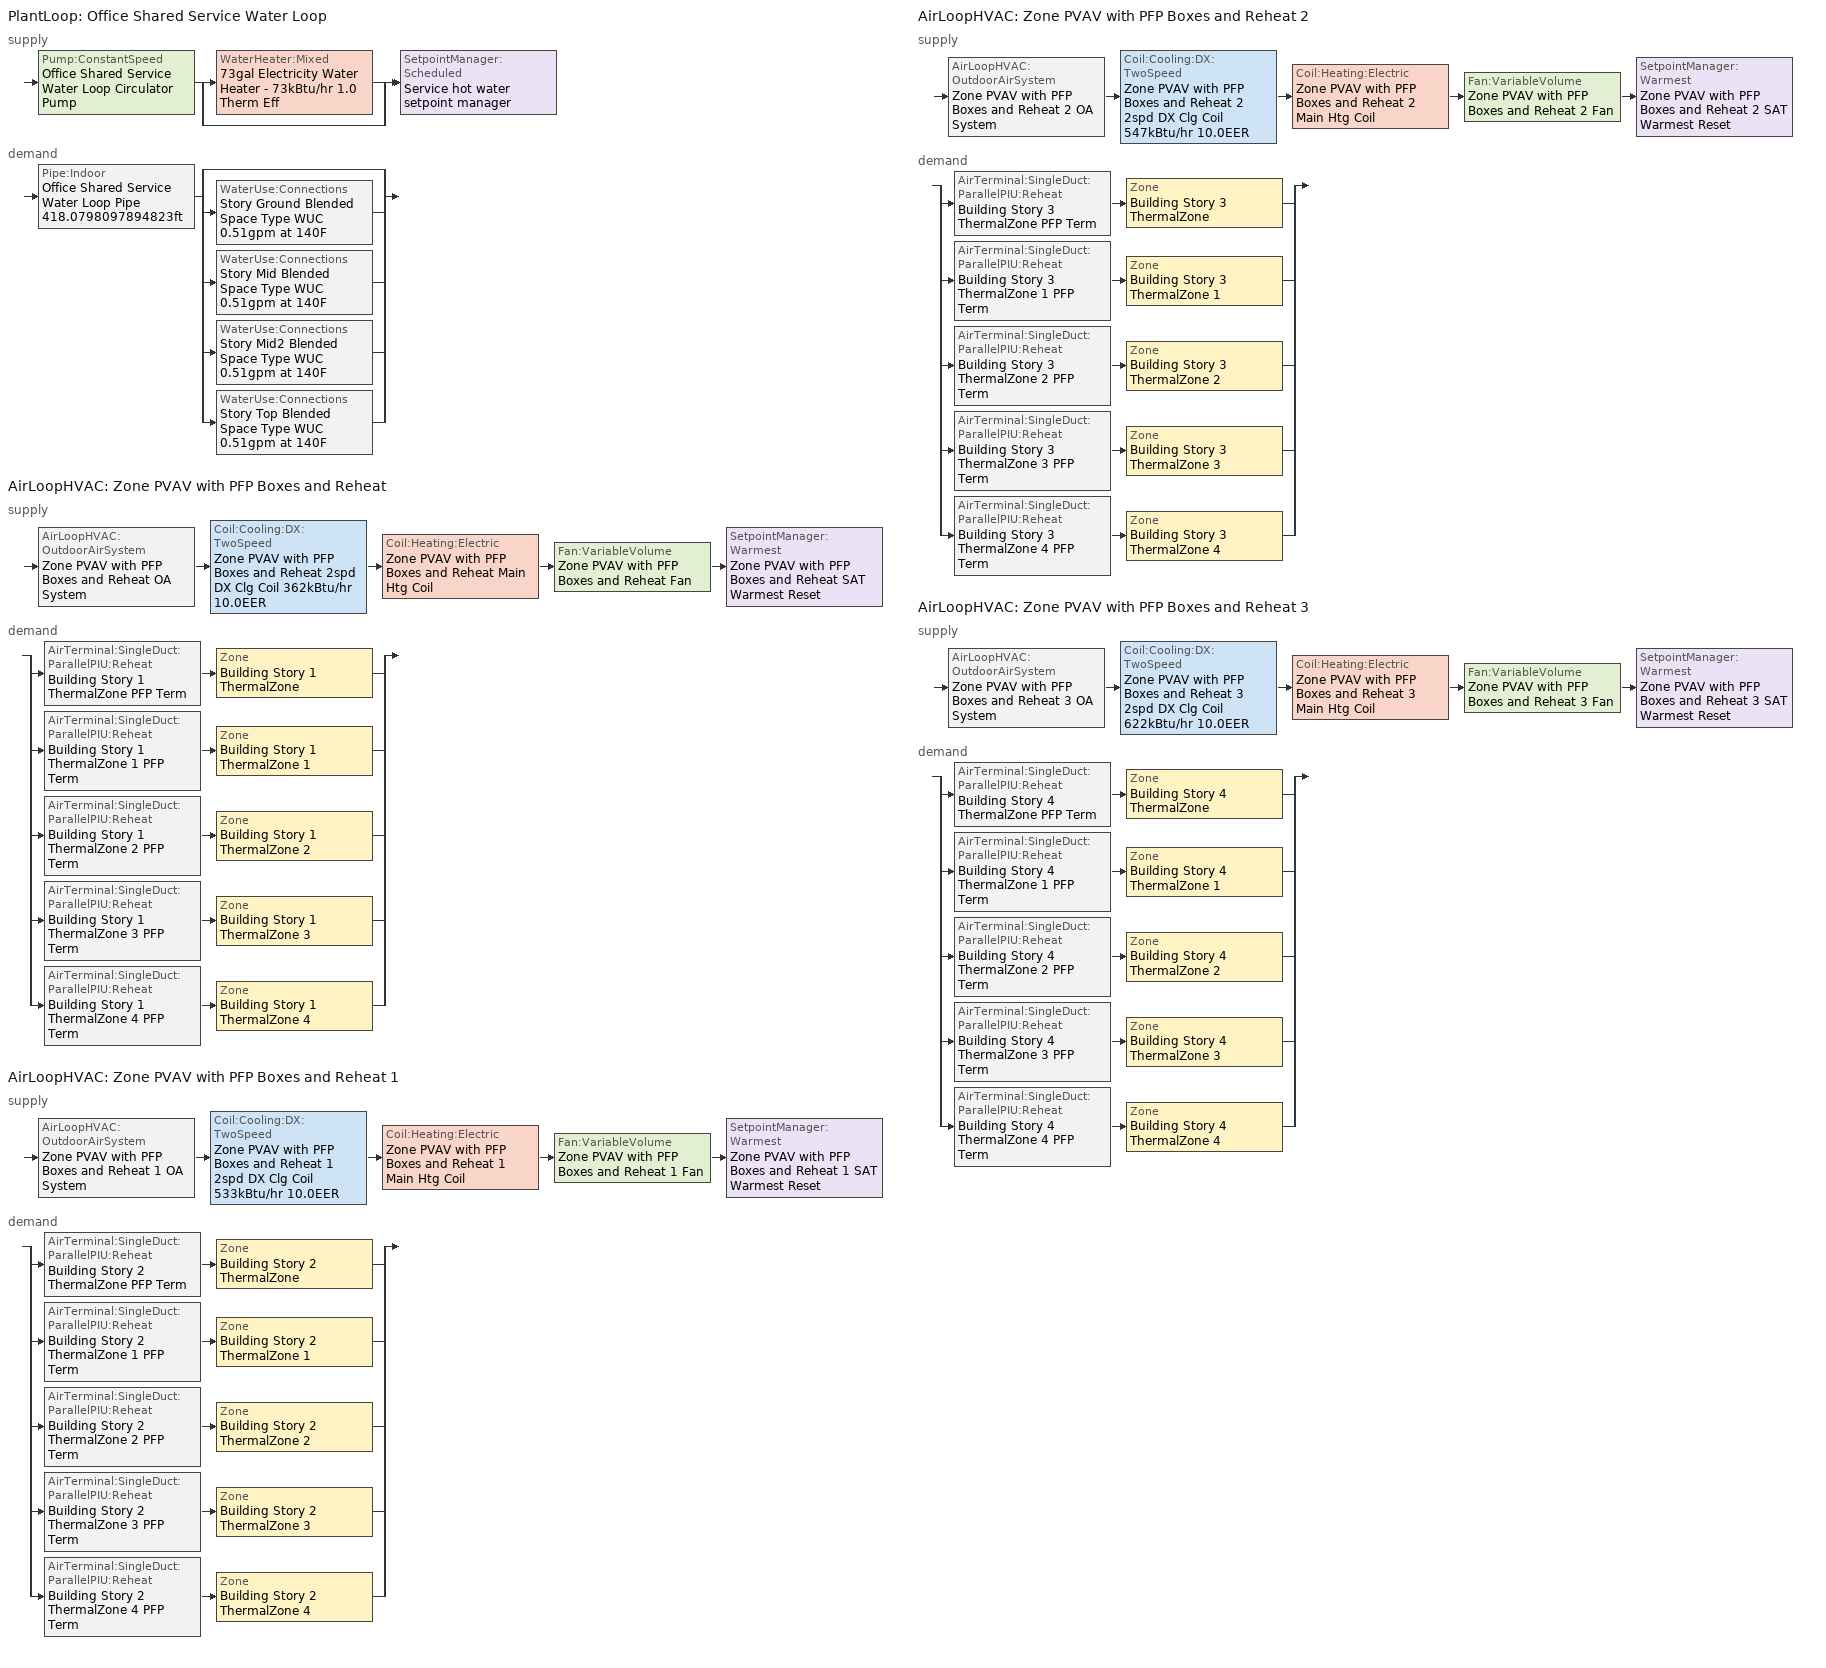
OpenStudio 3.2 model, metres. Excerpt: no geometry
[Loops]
PlantLoop 'Office Shared Service Water Loop'
 supply: Pump:ConstantSpeed 'Office Shared Service Water Loop Circulator Pump' > split
  | WaterHeater:Mixed '73gal Electricity Water Heater - 73kBtu/hr 1.0 Therm Eff'
  | bypass
  join > SetpointManager:Scheduled 'Service hot water setpoint manager'
 demand: Pipe:Indoor 'Office Shared Service Water Loop Pipe 418.0798097894823ft' > split
  | bypass
  | WaterUse:Connections 'Story Ground Blended Space Type WUC 0.51gpm at 140F'
  | WaterUse:Connections 'Story Mid Blended Space Type WUC 0.51gpm at 140F'
  | WaterUse:Connections 'Story Mid2 Blended Space Type WUC 0.51gpm at 140F'
  | WaterUse:Connections 'Story Top Blended Space Type WUC 0.51gpm at 140F'
AirLoopHVAC 'Zone PVAV with PFP Boxes and Reheat'
 supply: AirLoopHVAC:OutdoorAirSystem 'Zone PVAV with PFP Boxes and Reheat OA System' > Coil:Cooling:DX:TwoSpeed 'Zone PVAV with PFP Boxes and Reheat 2spd DX Clg Coil 362kBtu/hr 10.0EER' > Coil:Heating:Electric 'Zone PVAV with PFP Boxes and Reheat Main Htg Coil' > Fan:VariableVolume 'Zone PVAV with PFP Boxes and Reheat Fan' > SetpointManager:Warmest 'Zone PVAV with PFP Boxes and Reheat SAT Warmest Reset'
 demand: split
  | AirTerminal:SingleDuct:ParallelPIU:Reheat 'Building Story 1 ThermalZone PFP Term' > Zone 'Building Story 1 ThermalZone'
  | AirTerminal:SingleDuct:ParallelPIU:Reheat 'Building Story 1 ThermalZone 1 PFP Term' > Zone 'Building Story 1 ThermalZone 1'
  | AirTerminal:SingleDuct:ParallelPIU:Reheat 'Building Story 1 ThermalZone 2 PFP Term' > Zone 'Building Story 1 ThermalZone 2'
  | AirTerminal:SingleDuct:ParallelPIU:Reheat 'Building Story 1 ThermalZone 3 PFP Term' > Zone 'Building Story 1 ThermalZone 3'
  | AirTerminal:SingleDuct:ParallelPIU:Reheat 'Building Story 1 ThermalZone 4 PFP Term' > Zone 'Building Story 1 ThermalZone 4'
AirLoopHVAC 'Zone PVAV with PFP Boxes and Reheat 1'
 supply: AirLoopHVAC:OutdoorAirSystem 'Zone PVAV with PFP Boxes and Reheat 1 OA System' > Coil:Cooling:DX:TwoSpeed 'Zone PVAV with PFP Boxes and Reheat 1 2spd DX Clg Coil 533kBtu/hr 10.0EER' > Coil:Heating:Electric 'Zone PVAV with PFP Boxes and Reheat 1 Main Htg Coil' > Fan:VariableVolume 'Zone PVAV with PFP Boxes and Reheat 1 Fan' > SetpointManager:Warmest 'Zone PVAV with PFP Boxes and Reheat 1 SAT Warmest Reset'
 demand: split
  | AirTerminal:SingleDuct:ParallelPIU:Reheat 'Building Story 2 ThermalZone PFP Term' > Zone 'Building Story 2 ThermalZone'
  | AirTerminal:SingleDuct:ParallelPIU:Reheat 'Building Story 2 ThermalZone 1 PFP Term' > Zone 'Building Story 2 ThermalZone 1'
  | AirTerminal:SingleDuct:ParallelPIU:Reheat 'Building Story 2 ThermalZone 2 PFP Term' > Zone 'Building Story 2 ThermalZone 2'
  | AirTerminal:SingleDuct:ParallelPIU:Reheat 'Building Story 2 ThermalZone 3 PFP Term' > Zone 'Building Story 2 ThermalZone 3'
  | AirTerminal:SingleDuct:ParallelPIU:Reheat 'Building Story 2 ThermalZone 4 PFP Term' > Zone 'Building Story 2 ThermalZone 4'
AirLoopHVAC 'Zone PVAV with PFP Boxes and Reheat 2'
 supply: AirLoopHVAC:OutdoorAirSystem 'Zone PVAV with PFP Boxes and Reheat 2 OA System' > Coil:Cooling:DX:TwoSpeed 'Zone PVAV with PFP Boxes and Reheat 2 2spd DX Clg Coil 547kBtu/hr 10.0EER' > Coil:Heating:Electric 'Zone PVAV with PFP Boxes and Reheat 2 Main Htg Coil' > Fan:VariableVolume 'Zone PVAV with PFP Boxes and Reheat 2 Fan' > SetpointManager:Warmest 'Zone PVAV with PFP Boxes and Reheat 2 SAT Warmest Reset'
 demand: split
  | AirTerminal:SingleDuct:ParallelPIU:Reheat 'Building Story 3 ThermalZone PFP Term' > Zone 'Building Story 3 ThermalZone'
  | AirTerminal:SingleDuct:ParallelPIU:Reheat 'Building Story 3 ThermalZone 1 PFP Term' > Zone 'Building Story 3 ThermalZone 1'
  | AirTerminal:SingleDuct:ParallelPIU:Reheat 'Building Story 3 ThermalZone 2 PFP Term' > Zone 'Building Story 3 ThermalZone 2'
  | AirTerminal:SingleDuct:ParallelPIU:Reheat 'Building Story 3 ThermalZone 3 PFP Term' > Zone 'Building Story 3 ThermalZone 3'
  | AirTerminal:SingleDuct:ParallelPIU:Reheat 'Building Story 3 ThermalZone 4 PFP Term' > Zone 'Building Story 3 ThermalZone 4'
AirLoopHVAC 'Zone PVAV with PFP Boxes and Reheat 3'
 supply: AirLoopHVAC:OutdoorAirSystem 'Zone PVAV with PFP Boxes and Reheat 3 OA System' > Coil:Cooling:DX:TwoSpeed 'Zone PVAV with PFP Boxes and Reheat 3 2spd DX Clg Coil 622kBtu/hr 10.0EER' > Coil:Heating:Electric 'Zone PVAV with PFP Boxes and Reheat 3 Main Htg Coil' > Fan:VariableVolume 'Zone PVAV with PFP Boxes and Reheat 3 Fan' > SetpointManager:Warmest 'Zone PVAV with PFP Boxes and Reheat 3 SAT Warmest Reset'
 demand: split
  | AirTerminal:SingleDuct:ParallelPIU:Reheat 'Building Story 4 ThermalZone PFP Term' > Zone 'Building Story 4 ThermalZone'
  | AirTerminal:SingleDuct:ParallelPIU:Reheat 'Building Story 4 ThermalZone 1 PFP Term' > Zone 'Building Story 4 ThermalZone 1'
  | AirTerminal:SingleDuct:ParallelPIU:Reheat 'Building Story 4 ThermalZone 2 PFP Term' > Zone 'Building Story 4 ThermalZone 2'
  | AirTerminal:SingleDuct:ParallelPIU:Reheat 'Building Story 4 ThermalZone 3 PFP Term' > Zone 'Building Story 4 ThermalZone 3'
  | AirTerminal:SingleDuct:ParallelPIU:Reheat 'Building Story 4 ThermalZone 4 PFP Term' > Zone 'Building Story 4 ThermalZone 4'
[Construction]
Copper pipe 0.75in type L with 0.5in fiberglass batt: Fiberglass batt 0.5in, Copper pipe 0.75in type L
[Material] Roughness=Smooth; Thermal Absorptance=0.9; Solar Absorptance=0.7; Visible Absorptance=0.7
Name | Thickness {m} | Conductivity {W/m-K} | Density {kg/m3} | Specific Heat {J/kg-K}
Copper pipe 0.75in type L | 0.001143 | 386 | 8906.27 | 385.1856
Fiberglass batt 0.5in | 0.0127 | 0.0663448 | 11.2129 | 837.36
[Sizing:Zone] Zone Cooling Design Supply Air Temperature Input Method=SupplyAirTemperature; Zone Cooling Design Supply Air Temperature {C}=12.7778; Zone Cooling Design Supply Air Temperature Difference {deltaC}=11.11; Zone Heating Design Supply Air Temperature Input Method=SupplyAirTemperature; Zone Heating Design Supply Air Temperature {C}=40; Zone Heating Design Supply Air Temperature Difference {deltaC}=11.11; Zone Cooling Design Supply Air Humidity Ratio {kg-H2O/kg-air}=0.0085; Zone Heating Design Supply Air Humidity Ratio {kg-H2O/kg-air}=0.008; Cooling Design Air Flow Method=DesignDay; Heating Design Air Flow Method=DesignDay; Account for Dedicated Outdoor Air System=No; Dedicated Outdoor Air System Control Strategy=NeutralSupplyAir; Dedicated Outdoor Air Low Setpoint Temperature for Design {C}=autosize; Dedicated Outdoor Air High Setpoint Temperature for Design {C}=autosize
Building Story 1 ThermalZone; Building Story 1 ThermalZone 1; Building Story 1 ThermalZone 2; Building Story 1 ThermalZone 3; Building Story 1 ThermalZone 4; Building Story 2 ThermalZone; Building Story 2 ThermalZone 1; Building Story 2 ThermalZone 2; Building Story 2 ThermalZone 3; Building Story 2 ThermalZone 4; Building Story 3 ThermalZone; Building Story 3 ThermalZone 1; Building Story 3 ThermalZone 2; Building Story 3 ThermalZone 3; Building Story 3 ThermalZone 4; Building Story 4 ThermalZone; Building Story 4 ThermalZone 1; Building Story 4 ThermalZone 2; Building Story 4 ThermalZone 3; Building Story 4 ThermalZone 4
[Zone equipment]
Building Story 1 ThermalZone: Building Story 1 ThermalZone PFP Term
Building Story 1 ThermalZone 1: Building Story 1 ThermalZone 1 PFP Term
Building Story 1 ThermalZone 2: Building Story 1 ThermalZone 2 PFP Term
Building Story 1 ThermalZone 3: Building Story 1 ThermalZone 3 PFP Term
Building Story 1 ThermalZone 4: Building Story 1 ThermalZone 4 PFP Term
Building Story 2 ThermalZone: Building Story 2 ThermalZone PFP Term
Building Story 2 ThermalZone 1: Building Story 2 ThermalZone 1 PFP Term
Building Story 2 ThermalZone 2: Building Story 2 ThermalZone 2 PFP Term
Building Story 2 ThermalZone 3: Building Story 2 ThermalZone 3 PFP Term
Building Story 2 ThermalZone 4: Building Story 2 ThermalZone 4 PFP Term
Building Story 3 ThermalZone: Building Story 3 ThermalZone PFP Term
Building Story 3 ThermalZone 1: Building Story 3 ThermalZone 1 PFP Term
Building Story 3 ThermalZone 2: Building Story 3 ThermalZone 2 PFP Term
Building Story 3 ThermalZone 3: Building Story 3 ThermalZone 3 PFP Term
Building Story 3 ThermalZone 4: Building Story 3 ThermalZone 4 PFP Term
Building Story 4 ThermalZone: Building Story 4 ThermalZone PFP Term
Building Story 4 ThermalZone 1: Building Story 4 ThermalZone 1 PFP Term
Building Story 4 ThermalZone 2: Building Story 4 ThermalZone 2 PFP Term
Building Story 4 ThermalZone 3: Building Story 4 ThermalZone 3 PFP Term
Building Story 4 ThermalZone 4: Building Story 4 ThermalZone 4 PFP Term
[WaterUse:Connections] Drain Water Heat Exchanger Type=None; Drain Water Heat Exchanger Destination=Plant
Name | Water Use Equipment Name 1
Story Ground Blended Space Type WUC 0.51gpm at 140F | Story Ground Blended Space Type Service Water Use 0.51gpm at 140F
Story Mid Blended Space Type WUC 0.51gpm at 140F | Story Mid Blended Space Type Service Water Use 0.51gpm at 140F
Story Mid2 Blended Space Type WUC 0.51gpm at 140F | Story Mid2 Blended Space Type Service Water Use 0.51gpm at 140F
Story Top Blended Space Type WUC 0.51gpm at 140F | Story Top Blended Space Type Service Water Use 0.51gpm at 140F
[WaterUse:Equipment:Definition] Peak Flow Rate {m3/s}=3.20545e-05; Sensible Fraction Schedule=Fraction Sensible - 0.2; Latent Fraction Schedule=Fraction Latent - 0.05
Name | Target Temperature Schedule
Story Ground Blended Space Type Service Water Use Def 0.51gpm | Mixed Water At Faucet Temp - 140F
Story Mid Blended Space Type Service Water Use Def 0.51gpm | Mixed Water At Faucet Temp - 140F 1
Story Mid2 Blended Space Type Service Water Use Def 0.51gpm | Mixed Water At Faucet Temp - 140F 2
Story Top Blended Space Type Service Water Use Def 0.51gpm | Mixed Water At Faucet Temp - 140F 3
[WaterUse:Equipment] Flow Rate Fraction Schedule=OfficeMedium BLDG_SWH_SCH
Name | Water Use Equipment Definition
Story Ground Blended Space Type Service Water Use 0.51gpm at 140F | Story Ground Blended Space Type Service Water Use Def 0.51gpm
Story Mid Blended Space Type Service Water Use 0.51gpm at 140F | Story Mid Blended Space Type Service Water Use Def 0.51gpm
Story Mid2 Blended Space Type Service Water Use 0.51gpm at 140F | Story Mid2 Blended Space Type Service Water Use Def 0.51gpm
Story Top Blended Space Type Service Water Use 0.51gpm at 140F | Story Top Blended Space Type Service Water Use Def 0.51gpm
[PlantLoop]
Office Shared Service Water Loop: Glycol Concentration=0; Maximum Loop Temperature {C}=60; Minimum Loop Temperature {C}=10; Plant Loop Volume {m3}=Autocalculate; Load Distribution Scheme=Optimal
[Sizing:Plant]
Office Shared Service Water Loop: Loop Type=Heating; Design Loop Exit Temperature {C}=60; Loop Design Temperature Difference {deltaC}=5; Sizing Option=NonCoincident; Zone Timesteps in Averaging Window=1; Coincident Sizing Factor Mode=None
[SetpointManager:Scheduled]
Service hot water setpoint manager: Control Variable=Temperature; Schedule=Service Water Loop Temp - 140F; Setpoint Node or NodeList=Office Shared Service Water Loop Supply Outlet Node
[Pump:ConstantSpeed]
Office Shared Service Water Loop Circulator Pump: Rated Flow Rate {m3/s}=autosize; Rated Pump Head {Pa}=29890.7; Rated Power Consumption {W}=autosize; Motor Efficiency=0.7; Fraction of Motor Inefficiencies to Fluid Stream=0; Pump Control Type=Intermittent; Design Power Sizing Method=PowerPerFlowPerPressure; Design Electric Power per Unit Flow Rate {W/(m3/s)}=348701.1; Design Shaft Power per Unit Flow Rate per Unit Head {W-s/m3-Pa}=1.28205
[WaterHeater:Mixed]
73gal Electricity Water Heater - 73kBtu/hr 1.0 Therm Eff: Tank Volume {m3}=0.276258; Setpoint Temperature Schedule=Service Water Loop Temp - 140F; Deadband Temperature Difference {deltaC}=2; Maximum Temperature Limit {C}=60; Heater Control Type=Cycle; Heater Maximum Capacity {W}=21388.3; Heater Fuel Type=Electricity; Heater Thermal Efficiency=1; Off Cycle Parasitic Fuel Consumption Rate {W}=0; Off Cycle Parasitic Fuel Type=Electricity; Off Cycle Parasitic Heat Fraction to Tank=0; On Cycle Parasitic Fuel Consumption Rate {W}=0; On Cycle Parasitic Fuel Type=Electricity; On Cycle Parasitic Heat Fraction to Tank=0; Ambient Temperature Indicator=Schedule; Ambient Temperature Schedule=Water Heater Ambient Temp Schedule - 71.6f; Off Cycle Loss Coefficient to Ambient Temperature {W/K}=96.4597; On Cycle Loss Coefficient to Ambient Temperature {W/K}=96.4597; Use Side Effectiveness=1; Source Side Effectiveness=1; Use Side Design Flow Rate {m3/s}=autosize; Source Side Design Flow Rate {m3/s}=autosize; Indirect Water Heating Recovery Time {hr}=1.5; Source Side Flow Control Mode=IndirectHeatPrimarySetpoint
[Pipe:Indoor]
Office Shared Service Water Loop Pipe 418.0798097894823ft: Construction=Copper pipe 0.75in type L with 0.5in fiberglass batt; Environment Type=Schedule; Ambient Temperature Schedule=Office Shared Service Water Loop Piping Air Temp - 70F; Ambient Air Velocity Schedule=Office Shared Service Water Loop Piping Air Velocity - 0.67mph; Pipe Inside Diameter {m}=0.019939; Pipe Length {m}=127.431
[AirLoopHVAC] Design Supply Air Flow Rate {m3/s}=autosize; Design Return Air Flow Fraction of Supply Air Flow=1
Name | Availability Schedule
Zone PVAV with PFP Boxes and Reheat | Zone PVAV with PFP Boxes and Reheat Occ Sch
Zone PVAV with PFP Boxes and Reheat 1 | Zone PVAV with PFP Boxes and Reheat 1 Occ Sch
Zone PVAV with PFP Boxes and Reheat 2 | Zone PVAV with PFP Boxes and Reheat 2 Occ Sch
Zone PVAV with PFP Boxes and Reheat 3 | Zone PVAV with PFP Boxes and Reheat 3 Occ Sch
[Sizing:System] Type of Load to Size On=Sensible; Central Heating Maximum System Air Flow Ratio=0.3; Preheat Design Temperature {C}=7.22222; Preheat Design Humidity Ratio {kg-H2O/kg-Air}=0.008; Precool Design Temperature {C}=12.7778; Precool Design Humidity Ratio {kg-H2O/kg-Air}=0.008; Central Cooling Design Supply Air Temperature {C}=12.7778; Central Heating Design Supply Air Temperature {C}=12.7778; Sizing Option=Coincident; 100% Outdoor Air in Cooling=No; 100% Outdoor Air in Heating=No; Central Cooling Design Supply Air Humidity Ratio {kg-H2O/kg-Air}=0.0085; Central Heating Design Supply Air Humidity Ratio {kg-H2O/kg-Air}=0.008; Cooling Design Air Flow Method=DesignDay; Cooling Design Air Flow Rate {m3/s}=0; Heating Design Air Flow Method=DesignDay; Heating Design Air Flow Rate {m3/s}=0; System Outdoor Air Method=ZoneSum; Zone Maximum Outdoor Air Fraction=1; Cooling Supply Air Flow Rate Per Floor Area {m3/s-m2}=0.00996765; Cooling Fraction of Autosized Cooling Supply Air Flow Rate=1; Cooling Supply Air Flow Rate Per Unit Cooling Capacity {m3/s-W}=3.94755e-05; Heating Supply Air Flow Rate Per Floor Area {m3/s-m2}=0.00996765; Heating Fraction of Autosized Heating Supply Air Flow Rate=1; Heating Fraction of Autosized Cooling Supply Air Flow Rate=1; Heating Supply Air Flow Rate Per Unit Heating Capacity {m3/s-W}=3.15882e-05; Cooling Design Capacity Method=CoolingDesignCapacity; Cooling Design Capacity {W}=autosize; Cooling Design Capacity Per Floor Area {W/m2}=234.7; Fraction of Autosized Cooling Design Capacity=1; Heating Design Capacity Method=HeatingDesignCapacity; Heating Design Capacity {W}=autosize; Heating Design Capacity Per Floor Area {W/m2}=157; Fraction of Autosized Heating Design Capacity=1; Central Cooling Capacity Control Method=OnOff
Name | Design Outdoor Air Flow Rate {m3/s}
Zone PVAV with PFP Boxes and Reheat | 1.93049
Zone PVAV with PFP Boxes and Reheat 1 | 1.3067
Zone PVAV with PFP Boxes and Reheat 2 | 1.32545
Zone PVAV with PFP Boxes and Reheat 3 | 1.3342
[Fan:VariableVolume] Availability Schedule=Always On Discrete; Pressure Rise {Pa}=1389.92; Maximum Flow Rate {m3/s}=Autosize; Fan Power Minimum Flow Rate Input Method=Fraction; Fan Power Minimum Flow Fraction=0.25; Fan Power Minimum Air Flow Rate {m3/s}=0; Motor In Airstream Fraction=1; Fan Power Coefficient 1=0.04076; Fan Power Coefficient 2=0.0881; Fan Power Coefficient 3=-0.0729; Fan Power Coefficient 4=0.9437; Fan Power Coefficient 5=0
Name | Fan Total Efficiency | Motor Efficiency
Zone PVAV with PFP Boxes and Reheat Fan | 0.6045 | 0.93
Zone PVAV with PFP Boxes and Reheat 1 Fan; Zone PVAV with PFP Boxes and Reheat 2 Fan | 0.6084 | 0.936
Zone PVAV with PFP Boxes and Reheat 3 Fan | 0.61165 | 0.941
[Coil:Heating:Electric] Availability Schedule=Always On Discrete
Name | Efficiency
Zone PVAV with PFP Boxes and Reheat Main Htg Coil; Zone PVAV with PFP Boxes and Reheat 1 Main Htg Coil; Zone PVAV with PFP Boxes and Reheat 2 Main Htg Coil; Zone PVAV with PFP Boxes and Reheat 3 Main Htg Coil | 0.9
Building Story 1 ThermalZone Electric Reheat Coil; Building Story 1 ThermalZone 1 Electric Reheat Coil; Building Story 1 ThermalZone 2 Electric Reheat Coil; Building Story 1 ThermalZone 3 Electric Reheat Coil; Building Story 1 ThermalZone 4 Electric Reheat Coil; Building Story 2 ThermalZone Electric Reheat Coil; Building Story 2 ThermalZone 1 Electric Reheat Coil; Building Story 2 ThermalZone 2 Electric Reheat Coil; Building Story 2 ThermalZone 3 Electric Reheat Coil; Building Story 2 ThermalZone 4 Electric Reheat Coil; Building Story 3 ThermalZone Electric Reheat Coil; Building Story 3 ThermalZone 1 Electric Reheat Coil; Building Story 3 ThermalZone 2 Electric Reheat Coil; Building Story 3 ThermalZone 3 Electric Reheat Coil; Building Story 3 ThermalZone 4 Electric Reheat Coil; Building Story 4 ThermalZone Electric Reheat Coil; Building Story 4 ThermalZone 1 Electric Reheat Coil; Building Story 4 ThermalZone 2 Electric Reheat Coil; Building Story 4 ThermalZone 3 Electric Reheat Coil; Building Story 4 ThermalZone 4 Electric Reheat Coil | 1
[Coil:Cooling:DX:TwoSpeed] Availability Schedule=Always On Discrete; Rated High Speed Total Cooling Capacity {W}=Autosize; Rated High Speed Sensible Heat Ratio=Autosize; Rated High Speed COP {W/W}=3.46588; Rated High Speed Air Flow Rate {m3/s}=Autosize; Unit Internal Static Air Pressure {Pa}=773.3; Total Cooling Capacity Function of Temperature Curve=PSZ-AC_Unitary_PackagecoolCapFT; Total Cooling Capacity Function of Flow Fraction Curve=PSZ-AC_Unitary_PackagecoolFFF; Energy Input Ratio Function of Temperature Curve=PSZ-AC DX Unitary Package EIRFT; Energy Input Ratio Function of Flow Fraction Curve=PSZ-AC_Unitary_PackagecoolEIRFFF; Part Load Fraction Correlation Curve=PSZ-AC_Unitary_PackagecoolPLR; Rated Low Speed Total Cooling Capacity {W}=Autosize; Rated Low Speed Sensible Heat Ratio=0.69; Rated Low Speed COP {W/W}=3.46588; Low Speed Total Cooling Capacity Function of Temperature Curve=PSZ-AC_Unitary_PackagecoolCapFT; Low Speed Energy Input Ratio Function of Temperature Curve=PSZ-AC DX Unitary Package EIRFT; Condenser Type=AirCooled; Minimum Outdoor Dry-Bulb Temperature for Compressor Operation {C}=-25; High Speed Evaporative Condenser Effectiveness=0; High Speed Evaporative Condenser Air Flow Rate {m3/s}=Autosize; High Speed Evaporative Condenser Pump Rated Power Consumption {W}=Autosize; Low Speed Evaporative Condenser Effectiveness=0; Low Speed Evaporative Condenser Air Flow Rate {m3/s}=Autosize; Low Speed Evaporative Condenser Pump Rated Power Consumption {W}=Autosize; Basin Heater Capacity {W/K}=10; Basin Heater Setpoint Temperature {C}=2
Zone PVAV with PFP Boxes and Reheat 2spd DX Clg Coil 362kBtu/hr 10.0EER; Zone PVAV with PFP Boxes and Reheat 1 2spd DX Clg Coil 533kBtu/hr 10.0EER; Zone PVAV with PFP Boxes and Reheat 2 2spd DX Clg Coil 547kBtu/hr 10.0EER; Zone PVAV with PFP Boxes and Reheat 3 2spd DX Clg Coil 622kBtu/hr 10.0EER
[Controller:OutdoorAir] Minimum Outdoor Air Flow Rate {m3/s}=autosize; Maximum Outdoor Air Flow Rate {m3/s}=Autosize; Economizer Control Type=DifferentialDryBulb; Economizer Control Action Type=ModulateFlow; Lockout Type=LockoutWithHeating; Minimum Limit Type=FixedMinimum; High Humidity Control=No; Heat Recovery Bypass Control Type=BypassWhenWithinEconomizerLimits
Name | Minimum Outdoor Air Schedule | Controller Mechanical Ventilation
Zone PVAV with PFP Boxes and Reheat OA Controller | Zone PVAV with PFP Boxes and Reheat Occ Sch | Zone PVAV with PFP Boxes and Reheat Vent Controller
Zone PVAV with PFP Boxes and Reheat 1 OA Controller | Zone PVAV with PFP Boxes and Reheat 1 Occ Sch | Zone PVAV with PFP Boxes and Reheat 1 Vent Controller
Zone PVAV with PFP Boxes and Reheat 2 OA Controller | Zone PVAV with PFP Boxes and Reheat 2 Occ Sch | Zone PVAV with PFP Boxes and Reheat 2 Vent Controller
Zone PVAV with PFP Boxes and Reheat 3 OA Controller | Zone PVAV with PFP Boxes and Reheat 3 Occ Sch | Zone PVAV with PFP Boxes and Reheat 3 Vent Controller
[Controller:MechanicalVentilation] Availability Schedule=Always On Discrete; System Outdoor Air Method=ZoneSum
Zone PVAV with PFP Boxes and Reheat Vent Controller; Zone PVAV with PFP Boxes and Reheat 1 Vent Controller; Zone PVAV with PFP Boxes and Reheat 2 Vent Controller; Zone PVAV with PFP Boxes and Reheat 3 Vent Controller
[AirLoopHVAC:OutdoorAirSystem]
Name | Controller
Zone PVAV with PFP Boxes and Reheat OA System | Zone PVAV with PFP Boxes and Reheat OA Controller
Zone PVAV with PFP Boxes and Reheat 1 OA System | Zone PVAV with PFP Boxes and Reheat 1 OA Controller
Zone PVAV with PFP Boxes and Reheat 2 OA System | Zone PVAV with PFP Boxes and Reheat 2 OA Controller
Zone PVAV with PFP Boxes and Reheat 3 OA System | Zone PVAV with PFP Boxes and Reheat 3 OA Controller
[AvailabilityManager:NightCycle] Applicability Schedule=Always On Discrete; Control Type=CycleOnAny; Thermostat Tolerance {deltaC}=1.9999; Cycling Run Time Control Type=Thermostat; Cycling Run Time {s}=3600
Availability Manager Night Cycle 1; Availability Manager Night Cycle 2; Availability Manager Night Cycle 3; Availability Manager Night Cycle 4
[Fan:ConstantVolume] Fan Total Efficiency=0.4675; Pressure Rise {Pa}=0; Maximum Flow Rate {m3/s}=AutoSize; Motor Efficiency=0.85; Motor In Airstream Fraction=1
Name | Availability Schedule
Building Story 1 ThermalZone PFP Term Fan; Building Story 1 ThermalZone 1 PFP Term Fan; Building Story 1 ThermalZone 2 PFP Term Fan; Building Story 1 ThermalZone 3 PFP Term Fan; Building Story 1 ThermalZone 4 PFP Term Fan | Zone PVAV with PFP Boxes and Reheat Occ Sch
Building Story 2 ThermalZone PFP Term Fan; Building Story 2 ThermalZone 1 PFP Term Fan; Building Story 2 ThermalZone 2 PFP Term Fan; Building Story 2 ThermalZone 3 PFP Term Fan; Building Story 2 ThermalZone 4 PFP Term Fan | Zone PVAV with PFP Boxes and Reheat 1 Occ Sch
Building Story 3 ThermalZone PFP Term Fan; Building Story 3 ThermalZone 1 PFP Term Fan; Building Story 3 ThermalZone 2 PFP Term Fan; Building Story 3 ThermalZone 3 PFP Term Fan; Building Story 3 ThermalZone 4 PFP Term Fan | Zone PVAV with PFP Boxes and Reheat 2 Occ Sch
Building Story 4 ThermalZone PFP Term Fan; Building Story 4 ThermalZone 1 PFP Term Fan; Building Story 4 ThermalZone 2 PFP Term Fan; Building Story 4 ThermalZone 3 PFP Term Fan; Building Story 4 ThermalZone 4 PFP Term Fan | Zone PVAV with PFP Boxes and Reheat 3 Occ Sch
[AirTerminal:SingleDuct:ParallelPIU:Reheat] Availability Schedule=Always On Discrete; Maximum Primary Air Flow Rate {m3/s}=Autosize; Maximum Secondary Air Flow Rate {m3/s}=Autosize; Minimum Primary Air Flow Fraction=Autosize; Fan On Flow Fraction=Autosize; Maximum Hot Water or Steam Flow Rate {m3/s}=Autosize; Minimum Hot Water or Steam Flow Rate {m3/s}=0; Convergence Tolerance=0.001
Name | Fan | Reheat Coil
Building Story 1 ThermalZone PFP Term | Building Story 1 ThermalZone PFP Term Fan | Building Story 1 ThermalZone Electric Reheat Coil
Building Story 1 ThermalZone 1 PFP Term | Building Story 1 ThermalZone 1 PFP Term Fan | Building Story 1 ThermalZone 1 Electric Reheat Coil
Building Story 1 ThermalZone 2 PFP Term | Building Story 1 ThermalZone 2 PFP Term Fan | Building Story 1 ThermalZone 2 Electric Reheat Coil
Building Story 1 ThermalZone 3 PFP Term | Building Story 1 ThermalZone 3 PFP Term Fan | Building Story 1 ThermalZone 3 Electric Reheat Coil
Building Story 1 ThermalZone 4 PFP Term | Building Story 1 ThermalZone 4 PFP Term Fan | Building Story 1 ThermalZone 4 Electric Reheat Coil
Building Story 2 ThermalZone PFP Term | Building Story 2 ThermalZone PFP Term Fan | Building Story 2 ThermalZone Electric Reheat Coil
Building Story 2 ThermalZone 1 PFP Term | Building Story 2 ThermalZone 1 PFP Term Fan | Building Story 2 ThermalZone 1 Electric Reheat Coil
Building Story 2 ThermalZone 2 PFP Term | Building Story 2 ThermalZone 2 PFP Term Fan | Building Story 2 ThermalZone 2 Electric Reheat Coil
Building Story 2 ThermalZone 3 PFP Term | Building Story 2 ThermalZone 3 PFP Term Fan | Building Story 2 ThermalZone 3 Electric Reheat Coil
Building Story 2 ThermalZone 4 PFP Term | Building Story 2 ThermalZone 4 PFP Term Fan | Building Story 2 ThermalZone 4 Electric Reheat Coil
Building Story 3 ThermalZone PFP Term | Building Story 3 ThermalZone PFP Term Fan | Building Story 3 ThermalZone Electric Reheat Coil
Building Story 3 ThermalZone 1 PFP Term | Building Story 3 ThermalZone 1 PFP Term Fan | Building Story 3 ThermalZone 1 Electric Reheat Coil
Building Story 3 ThermalZone 2 PFP Term | Building Story 3 ThermalZone 2 PFP Term Fan | Building Story 3 ThermalZone 2 Electric Reheat Coil
Building Story 3 ThermalZone 3 PFP Term | Building Story 3 ThermalZone 3 PFP Term Fan | Building Story 3 ThermalZone 3 Electric Reheat Coil
Building Story 3 ThermalZone 4 PFP Term | Building Story 3 ThermalZone 4 PFP Term Fan | Building Story 3 ThermalZone 4 Electric Reheat Coil
Building Story 4 ThermalZone PFP Term | Building Story 4 ThermalZone PFP Term Fan | Building Story 4 ThermalZone Electric Reheat Coil
Building Story 4 ThermalZone 1 PFP Term | Building Story 4 ThermalZone 1 PFP Term Fan | Building Story 4 ThermalZone 1 Electric Reheat Coil
Building Story 4 ThermalZone 2 PFP Term | Building Story 4 ThermalZone 2 PFP Term Fan | Building Story 4 ThermalZone 2 Electric Reheat Coil
Building Story 4 ThermalZone 3 PFP Term | Building Story 4 ThermalZone 3 PFP Term Fan | Building Story 4 ThermalZone 3 Electric Reheat Coil
Building Story 4 ThermalZone 4 PFP Term | Building Story 4 ThermalZone 4 PFP Term Fan | Building Story 4 ThermalZone 4 Electric Reheat Coil
[SetpointManager:Warmest] Control Variable=Temperature; Minimum Setpoint Temperature {C}=12.7778; Maximum Setpoint Temperature {C}=15.5556; Strategy=MaximumTemperature
Name | Setpoint Node or NodeList
Zone PVAV with PFP Boxes and Reheat SAT Warmest Reset | Zone PVAV with PFP Boxes and Reheat Supply Outlet Node
Zone PVAV with PFP Boxes and Reheat 1 SAT Warmest Reset | Zone PVAV with PFP Boxes and Reheat 1 Supply Outlet Node
Zone PVAV with PFP Boxes and Reheat 2 SAT Warmest Reset | Zone PVAV with PFP Boxes and Reheat 2 Supply Outlet Node
Zone PVAV with PFP Boxes and Reheat 3 SAT Warmest Reset | Zone PVAV with PFP Boxes and Reheat 3 Supply Outlet Node
[EnergyManagementSystem:Sensor] Output Variable or Output Meter Index Key=Environment; Output Variable or Output Meter=Site Outdoor Air Drybulb Temperature
OAT; OAT_1; OAT_2; OAT_3
[EnergyManagementSystem:Actuator] Actuated Component Type=Schedule:Year; Actuated Component Control Type=Schedule Value
Name | Actuated Component
SYS5ZonePVAVwithPFPBoxesandReheatHtgSch0; SYS5ZonePVAVwithPFPBoxesandReheat1HtgSch0; SYS5ZonePVAVwithPFPBoxesandReheat2HtgSch0; SYS5ZonePVAVwithPFPBoxesandReheat3HtgSch0 | OfficeMedium HTGSETP_SCH_YES_OPTIMUM
SYS5ZonePVAVwithPFPBoxesandReheatClgSch0; SYS5ZonePVAVwithPFPBoxesandReheat1ClgSch0; SYS5ZonePVAVwithPFPBoxesandReheat2ClgSch0; SYS5ZonePVAVwithPFPBoxesandReheat3ClgSch0 | OfficeMedium CLGSETP_SCH_YES_OPTIMUM
[EnergyManagementSystem:Program]
SYS5ZonePVAVwithPFPBoxesandReheatOptimumStartProg0: IF DaylightSavings==0 && DayOfWeek>1 && Hour==5 && OAT<23.9 && OAT>1.7; SET SYS5ZonePVAVwithPFPBoxesandReheatClgSch0 = 29.4; SET SYS5ZonePVAVwithPFPBoxesandReheatHtgSch0 = 15.6; ELSEIF DaylightSavings==0 && DayOfWeek==1 && Hour==7 && OAT<23.9 && OAT>1.7; SET SYS5ZonePVAVwithPFPBoxesandReheatClgSch0 = 29.4; SET SYS5ZonePVAVwithPFPBoxesandReheatHtgSch0 = 15.6; ELSEIF DaylightSavings==1 && DayOfWeek>1 && Hour==4 && OAT<23.9 && OAT>1.7; SET SYS5ZonePVAVwithPFPBoxesandReheatClgSch0 = 29.4; SET SYS5ZonePVAVwithPFPBoxesandReheatHtgSch0 = 15.6; ELSEIF DaylightSavings==1 && DayOfWeek==1 && Hour==6 && OAT<23.9 && OAT>1.7; SET SYS5ZonePVAVwithPFPBoxesandReheatClgSch0 = 29.4; SET SYS5ZonePVAVwithPFPBoxesandReheatHtgSch0 = 15.6; ELSE; SET SYS5ZonePVAVwithPFPBoxesandReheatClgSch0 = NULL; SET SYS5ZonePVAVwithPFPBoxesandReheatHtgSch0 = NULL; ENDIF
SYS5ZonePVAVwithPFPBoxesandReheat1OptimumStartProg0: IF DaylightSavings==0 && DayOfWeek>1 && Hour==5 && OAT_1<23.9 && OAT_1>1.7; SET SYS5ZonePVAVwithPFPBoxesandReheat1ClgSch0 = 29.4; SET SYS5ZonePVAVwithPFPBoxesandReheat1HtgSch0 = 15.6; ELSEIF DaylightSavings==0 && DayOfWeek==1 && Hour==7 && OAT_1<23.9 && OAT_1>1.7; SET SYS5ZonePVAVwithPFPBoxesandReheat1ClgSch0 = 29.4; SET SYS5ZonePVAVwithPFPBoxesandReheat1HtgSch0 = 15.6; ELSEIF DaylightSavings==1 && DayOfWeek>1 && Hour==4 && OAT_1<23.9 && OAT_1>1.7; SET SYS5ZonePVAVwithPFPBoxesandReheat1ClgSch0 = 29.4; SET SYS5ZonePVAVwithPFPBoxesandReheat1HtgSch0 = 15.6; ELSEIF DaylightSavings==1 && DayOfWeek==1 && Hour==6 && OAT_1<23.9 && OAT_1>1.7; SET SYS5ZonePVAVwithPFPBoxesandReheat1ClgSch0 = 29.4; SET SYS5ZonePVAVwithPFPBoxesandReheat1HtgSch0 = 15.6; ELSE; SET SYS5ZonePVAVwithPFPBoxesandReheat1ClgSch0 = NULL; SET SYS5ZonePVAVwithPFPBoxesandReheat1HtgSch0 = NULL; ENDIF
SYS5ZonePVAVwithPFPBoxesandReheat2OptimumStartProg0: IF DaylightSavings==0 && DayOfWeek>1 && Hour==5 && OAT_2<23.9 && OAT_2>1.7; SET SYS5ZonePVAVwithPFPBoxesandReheat2ClgSch0 = 29.4; SET SYS5ZonePVAVwithPFPBoxesandReheat2HtgSch0 = 15.6; ELSEIF DaylightSavings==0 && DayOfWeek==1 && Hour==7 && OAT_2<23.9 && OAT_2>1.7; SET SYS5ZonePVAVwithPFPBoxesandReheat2ClgSch0 = 29.4; SET SYS5ZonePVAVwithPFPBoxesandReheat2HtgSch0 = 15.6; ELSEIF DaylightSavings==1 && DayOfWeek>1 && Hour==4 && OAT_2<23.9 && OAT_2>1.7; SET SYS5ZonePVAVwithPFPBoxesandReheat2ClgSch0 = 29.4; SET SYS5ZonePVAVwithPFPBoxesandReheat2HtgSch0 = 15.6; ELSEIF DaylightSavings==1 && DayOfWeek==1 && Hour==6 && OAT_2<23.9 && OAT_2>1.7; SET SYS5ZonePVAVwithPFPBoxesandReheat2ClgSch0 = 29.4; SET SYS5ZonePVAVwithPFPBoxesandReheat2HtgSch0 = 15.6; ELSE; SET SYS5ZonePVAVwithPFPBoxesandReheat2ClgSch0 = NULL; SET SYS5ZonePVAVwithPFPBoxesandReheat2HtgSch0 = NULL; ENDIF
SYS5ZonePVAVwithPFPBoxesandReheat3OptimumStartProg0: IF DaylightSavings==0 && DayOfWeek>1 && Hour==5 && OAT_3<23.9 && OAT_3>1.7; SET SYS5ZonePVAVwithPFPBoxesandReheat3ClgSch0 = 29.4; SET SYS5ZonePVAVwithPFPBoxesandReheat3HtgSch0 = 15.6; ELSEIF DaylightSavings==0 && DayOfWeek==1 && Hour==7 && OAT_3<23.9 && OAT_3>1.7; SET SYS5ZonePVAVwithPFPBoxesandReheat3ClgSch0 = 29.4; SET SYS5ZonePVAVwithPFPBoxesandReheat3HtgSch0 = 15.6; ELSEIF DaylightSavings==1 && DayOfWeek>1 && Hour==4 && OAT_3<23.9 && OAT_3>1.7; SET SYS5ZonePVAVwithPFPBoxesandReheat3ClgSch0 = 29.4; SET SYS5ZonePVAVwithPFPBoxesandReheat3HtgSch0 = 15.6; ELSEIF DaylightSavings==1 && DayOfWeek==1 && Hour==6 && OAT_3<23.9 && OAT_3>1.7; SET SYS5ZonePVAVwithPFPBoxesandReheat3ClgSch0 = 29.4; SET SYS5ZonePVAVwithPFPBoxesandReheat3HtgSch0 = 15.6; ELSE; SET SYS5ZonePVAVwithPFPBoxesandReheat3ClgSch0 = NULL; SET SYS5ZonePVAVwithPFPBoxesandReheat3HtgSch0 = NULL; ENDIF
[EnergyManagementSystem:ProgramCallingManager]
SYS5ZonePVAVwithPFPBoxesandReheatOptimumStartCallingManager0: BeginTimestepBeforePredictor; SYS5ZonePVAVwithPFPBoxesandReheatOptimumStartProg0
SYS5ZonePVAVwithPFPBoxesandReheat1OptimumStartCallingManager0: BeginTimestepBeforePredictor; SYS5ZonePVAVwithPFPBoxesandReheat1OptimumStartProg0
SYS5ZonePVAVwithPFPBoxesandReheat2OptimumStartCallingManager0: BeginTimestepBeforePredictor; SYS5ZonePVAVwithPFPBoxesandReheat2OptimumStartProg0
SYS5ZonePVAVwithPFPBoxesandReheat3OptimumStartCallingManager0: BeginTimestepBeforePredictor; SYS5ZonePVAVwithPFPBoxesandReheat3OptimumStartProg0
[Schedule:Ruleset]
Name | Default Day Schedule | Summer Design Day Schedule | Winter Design Day Schedule
OfficeMedium HTGSETP_SCH_YES_OPTIMUM | OfficeMedium HTGSETP_SCH_YES_OPTIMUM Default | OfficeMedium HTGSETP_SCH_YES_OPTIMUM Summer Design Day | OfficeMedium HTGSETP_SCH_YES_OPTIMUM Winter Design Day
OfficeMedium CLGSETP_SCH_YES_OPTIMUM | OfficeMedium CLGSETP_SCH_YES_OPTIMUM Default | OfficeMedium CLGSETP_SCH_YES_OPTIMUM Summer Design Day | OfficeMedium CLGSETP_SCH_YES_OPTIMUM Winter Design Day
OfficeMedium BLDG_SWH_SCH | OfficeMedium BLDG_SWH_SCH Default | OfficeMedium BLDG_SWH_SCH Summer Design Day | OfficeMedium BLDG_SWH_SCH Winter Design Day
Fraction Sensible - 0.2 | Fraction Sensible - 0.2 Default
Fraction Latent - 0.05 | Fraction Latent - 0.05 Default
Mixed Water At Faucet Temp - 140F | Mixed Water At Faucet Temp - 140F Default
Mixed Water At Faucet Temp - 140F 1 | Mixed Water At Faucet Temp - 140F Default 1
Mixed Water At Faucet Temp - 140F 2 | Mixed Water At Faucet Temp - 140F Default 2
Mixed Water At Faucet Temp - 140F 3 | Mixed Water At Faucet Temp - 140F Default 3
Service Water Loop Temp - 140F | Service Water Loop Temp - 140F Default
Water Heater Ambient Temp Schedule - 71.6f | Water Heater Ambient Temp Schedule - 71.6f Default
Office Shared Service Water Loop Piping Air Temp - 70F | Office Shared Service Water Loop Piping Air Temp - 70F Default
Office Shared Service Water Loop Piping Air Velocity - 0.67mph | Office Shared Service Water Loop Piping Air Velocity - 0.67mph Default
Zone PVAV with PFP Boxes and Reheat Occ Sch | Zone PVAV with PFP Boxes and Reheat Occ Sch Default | Zone PVAV with PFP Boxes and Reheat Occ Sch Summer Design Day | Zone PVAV with PFP Boxes and Reheat Occ Sch Winter Design Day
Zone PVAV with PFP Boxes and Reheat 1 Occ Sch | Zone PVAV with PFP Boxes and Reheat 1 Occ Sch Default | Zone PVAV with PFP Boxes and Reheat 1 Occ Sch Summer Design Day | Zone PVAV with PFP Boxes and Reheat 1 Occ Sch Winter Design Day
Zone PVAV with PFP Boxes and Reheat 2 Occ Sch | Zone PVAV with PFP Boxes and Reheat 2 Occ Sch Default | Zone PVAV with PFP Boxes and Reheat 2 Occ Sch Summer Design Day | Zone PVAV with PFP Boxes and Reheat 2 Occ Sch Winter Design Day
Zone PVAV with PFP Boxes and Reheat 3 Occ Sch | Zone PVAV with PFP Boxes and Reheat 3 Occ Sch Default | Zone PVAV with PFP Boxes and Reheat 3 Occ Sch Summer Design Day | Zone PVAV with PFP Boxes and Reheat 3 Occ Sch Winter Design Day
[Schedule:Day]
OfficeMedium HTGSETP_SCH_YES_OPTIMUM Default: Yes, 2, 0, 15.6, 24, 0, 15.6
OfficeMedium HTGSETP_SCH_YES_OPTIMUM Summer Design Day: 24, 0, 15.6
OfficeMedium HTGSETP_SCH_YES_OPTIMUM Sat Day: Yes, 6, 0, 15.6, 7, 0, 17.8, 7, 15, 17.8, 7, 45, 20, 8, 15, 20, 8, 45, 21, 9, 0, 21, 10, 0, 21, 14, 30, 21, 15, 30, 19.65, 16, 30, 18.3, 17, 30, 16.95, 18, 30, 15.6, 19, 30, 15.6, 24, 0, 15.6
OfficeMedium HTGSETP_SCH_YES_OPTIMUM Wkdy Day: Yes, 2, 0, 15.6, 4, 30, 15.6, 5, 30, 17.8, 6, 30, 20, 7, 30, 21, 8, 30, 21, 19, 0, 21, 20, 0, 18.3, 21, 0, 15.6, 24, 0, 15.6
OfficeMedium HTGSETP_SCH_YES_OPTIMUM Winter Design Day: 5, 0, 15.6, 6, 0, 17.6, 7, 0, 19.6, 22, 0, 21, 24, 0, 15.6
OfficeMedium CLGSETP_SCH_YES_OPTIMUM Default: Yes, 2, 0, 26.7, 24, 0, 26.7
OfficeMedium CLGSETP_SCH_YES_OPTIMUM Winter Design Day: 24, 0, 26.7
OfficeMedium CLGSETP_SCH_YES_OPTIMUM Sat Day: Yes, 6, 0, 26.7, 7, 0, 25.7, 7, 15, 25.7, 7, 45, 25, 8, 15, 25, 8, 45, 24, 9, 0, 24, 10, 0, 24, 14, 30, 24, 15, 30, 24.675, 16, 30, 25.35, 17, 30, 26.025, 18, 30, 26.7, 19, 30, 26.7, 24, 0, 26.7
OfficeMedium CLGSETP_SCH_YES_OPTIMUM Summer Design Day: 5, 0, 26.7, 6, 0, 25.7, 7, 0, 25, 22, 0, 24, 24, 0, 26.7
OfficeMedium CLGSETP_SCH_YES_OPTIMUM Wkdy Day: Yes, 2, 0, 26.7, 4, 30, 26.7, 5, 30, 25.6, 6, 30, 25, 7, 30, 24, 8, 30, 24, 19, 0, 24, 20, 0, 25.35, 21, 0, 26.7, 24, 0, 26.7
OfficeMedium BLDG_SWH_SCH Default: Yes, 0, 30, 0.04, 1, 30, 0.0266667, 2, 30, 0.0133333, 3, 30, 0, 11, 30, 0, 12, 30, 0.0114286, 13, 30, 0.0228571, 14, 30, 0.0342857, 15, 0, 0.04, 17, 0, 0.04, 18, 0, 0.05, 19, 0, 0.06, 19, 30, 0.06, 20, 30, 0.09, 21, 30, 0.06, 22, 30, 0.04, 24, 0, 0.04
OfficeMedium BLDG_SWH_SCH Summer Design Day: 6, 0, 0, 7, 0, 0.07, 8, 0, 0.19, 9, 0, 0.35, 10, 0, 0.38, 11, 0, 0.39, 12, 0, 0.47, 13, 0, 0.57, 14, 0, 0.54, 15, 0, 0.34, 16, 0, 0.33, 17, 0, 0.44, 18, 0, 0.26, 19, 0, 0.21, 20, 0, 0.15, 21, 0, 0.17, 22, 0, 0.08, 24, 0, 0.05
OfficeMedium BLDG_SWH_SCH SmrDsn|Wkdy Day: Yes, 5, 0, 0, 6, 0, 0.07, 7, 0, 0.19, 8, 0, 0.35, 9, 0, 0.38, 10, 0, 0.57, 11, 0, 0.54, 12, 0, 0.34, 13, 0, 0.33, 14, 0, 0.21, 15, 0, 0.15, 16, 0, 0.17, 17, 0, 0.08, 18, 0, 0.05, 18, 30, 0.05, 19, 30, 0.025, 20, 30, 0, 24, 0, 0
OfficeMedium BLDG_SWH_SCH Winter Design Day: 6, 0, 0, 7, 0, 0.07, 8, 0, 0.11, 9, 0, 0.15, 10, 0, 0.21, 11, 0, 0.19, 12, 0, 0.23, 13, 0, 0.2, 14, 0, 0.19, 15, 0, 0.15, 16, 0, 0.13, 17, 0, 0.14, 19, 0, 0.07, 24, 0, 0
OfficeMedium BLDG_SWH_SCH WntrDsn|Sat Day: Yes, 0, 30, 0.14, 1, 30, 0.07, 2, 0, 0.07, 3, 0, 0.035, 4, 0, 0, 13, 30, 0, 14, 30, 0.07, 15, 30, 0.11, 16, 30, 0.15, 17, 30, 0.21, 18, 30, 0.19, 19, 30, 0.23, 20, 30, 0.2, 21, 30, 0.19, 22, 30, 0.15, 23, 30, 0.13, 24, 0, 0.14
Fraction Sensible - 0.2 Default: 24, 0, 0.2
Fraction Latent - 0.05 Default: 24, 0, 0.05
Mixed Water At Faucet Temp - 140F Default; Mixed Water At Faucet Temp - 140F Default 1; Mixed Water At Faucet Temp - 140F Default 2; Mixed Water At Faucet Temp - 140F Default 3; Service Water Loop Temp - 140F Default: 24, 0, 60
Water Heater Ambient Temp Schedule - 71.6f Default: 24, 0, 22
Office Shared Service Water Loop Piping Air Temp - 70F Default: 24, 0, 21.1111
Office Shared Service Water Loop Piping Air Velocity - 0.67mph Default: 24, 0, 0.3
Zone PVAV with PFP Boxes and Reheat Occ Sch Default; Zone PVAV with PFP Boxes and Reheat 1 Occ Sch Default; Zone PVAV with PFP Boxes and Reheat 2 Occ Sch Default; Zone PVAV with PFP Boxes and Reheat 3 Occ Sch Default: 6, 30, 0, 15, 30, 1, 24, 0, 0
Zone PVAV with PFP Boxes and Reheat Occ Sch Winter Design Day; Zone PVAV with PFP Boxes and Reheat Occ Sch Summer Design Day; Zone PVAV with PFP Boxes and Reheat 1 Occ Sch Winter Design Day; Zone PVAV with PFP Boxes and Reheat 1 Occ Sch Summer Design Day; Zone PVAV with PFP Boxes and Reheat 2 Occ Sch Winter Design Day; Zone PVAV with PFP Boxes and Reheat 2 Occ Sch Summer Design Day; Zone PVAV with PFP Boxes and Reheat 3 Occ Sch Winter Design Day; Zone PVAV with PFP Boxes and Reheat 3 Occ Sch Summer Design Day: 24, 0, 1
Zone PVAV with PFP Boxes and Reheat Occ Sch Saturday; Zone PVAV with PFP Boxes and Reheat 1 Occ Sch Saturday; Zone PVAV with PFP Boxes and Reheat 2 Occ Sch Saturday; Zone PVAV with PFP Boxes and Reheat 3 Occ Sch Saturday: 8, 30, 0, 13, 30, 1, 24, 0, 0
Zone PVAV with PFP Boxes and Reheat Occ Sch Sunday; Zone PVAV with PFP Boxes and Reheat 1 Occ Sch Sunday; Zone PVAV with PFP Boxes and Reheat 2 Occ Sch Sunday; Zone PVAV with PFP Boxes and Reheat 3 Occ Sch Sunday: 24, 0, 0
[Schedule:Rule] Date Specification Type=DateRange; Start Month=1; Start Day=1; End Month=12; End Day=31
Name | Schedule Ruleset | Rule Order | Day Schedule | Apply Saturday | Apply Monday | Apply Tuesday | Apply Wednesday | Apply Thursday | Apply Friday | Apply Sunday
Schedule Rule 12 | OfficeMedium HTGSETP_SCH_YES_OPTIMUM | 1 | OfficeMedium HTGSETP_SCH_YES_OPTIMUM Sat Day | Yes
Schedule Rule 13 | OfficeMedium HTGSETP_SCH_YES_OPTIMUM | 0 | OfficeMedium HTGSETP_SCH_YES_OPTIMUM Wkdy Day |  | Yes | Yes | Yes | Yes | Yes
Schedule Rule 14 | OfficeMedium CLGSETP_SCH_YES_OPTIMUM | 1 | OfficeMedium CLGSETP_SCH_YES_OPTIMUM Sat Day | Yes
Schedule Rule 15 | OfficeMedium CLGSETP_SCH_YES_OPTIMUM | 0 | OfficeMedium CLGSETP_SCH_YES_OPTIMUM Wkdy Day |  | Yes | Yes | Yes | Yes | Yes
Schedule Rule 6 | OfficeMedium BLDG_SWH_SCH | 1 | OfficeMedium BLDG_SWH_SCH SmrDsn|Wkdy Day |  | Yes | Yes | Yes | Yes | Yes
Schedule Rule 9 | OfficeMedium BLDG_SWH_SCH | 0 | OfficeMedium BLDG_SWH_SCH WntrDsn|Sat Day | Yes
Zone PVAV with PFP Boxes and Reheat Occ Sch Saturday Rule | Zone PVAV with PFP Boxes and Reheat Occ Sch | 1 | Zone PVAV with PFP Boxes and Reheat Occ Sch Saturday | Yes
Zone PVAV with PFP Boxes and Reheat Occ Sch Sunday Rule | Zone PVAV with PFP Boxes and Reheat Occ Sch | 0 | Zone PVAV with PFP Boxes and Reheat Occ Sch Sunday |  |  |  |  |  |  | Yes
Zone PVAV with PFP Boxes and Reheat 1 Occ Sch Saturday Rule | Zone PVAV with PFP Boxes and Reheat 1 Occ Sch | 1 | Zone PVAV with PFP Boxes and Reheat 1 Occ Sch Saturday | Yes
Zone PVAV with PFP Boxes and Reheat 1 Occ Sch Sunday Rule | Zone PVAV with PFP Boxes and Reheat 1 Occ Sch | 0 | Zone PVAV with PFP Boxes and Reheat 1 Occ Sch Sunday |  |  |  |  |  |  | Yes
Zone PVAV with PFP Boxes and Reheat 2 Occ Sch Saturday Rule | Zone PVAV with PFP Boxes and Reheat 2 Occ Sch | 1 | Zone PVAV with PFP Boxes and Reheat 2 Occ Sch Saturday | Yes
Zone PVAV with PFP Boxes and Reheat 2 Occ Sch Sunday Rule | Zone PVAV with PFP Boxes and Reheat 2 Occ Sch | 0 | Zone PVAV with PFP Boxes and Reheat 2 Occ Sch Sunday |  |  |  |  |  |  | Yes
Zone PVAV with PFP Boxes and Reheat 3 Occ Sch Saturday Rule | Zone PVAV with PFP Boxes and Reheat 3 Occ Sch | 1 | Zone PVAV with PFP Boxes and Reheat 3 Occ Sch Saturday | Yes
Zone PVAV with PFP Boxes and Reheat 3 Occ Sch Sunday Rule | Zone PVAV with PFP Boxes and Reheat 3 Occ Sch | 0 | Zone PVAV with PFP Boxes and Reheat 3 Occ Sch Sunday |  |  |  |  |  |  | Yes
[Schedule:Constant]
Always On Discrete: Value=1
[Curve:Biquadratic] Minimum Value of x=12.77778; Maximum Value of x=23.88889; Minimum Value of y=21.11111; Maximum Value of y=46.11111
Name | Coefficient1 Constant | Coefficient2 x | Coefficient3 x**2 | Coefficient4 y | Coefficient5 y**2 | Coefficient6 x*y
PSZ-AC_Unitary_PackagecoolCapFT | 0.766956 | 0.0107756 | -4.14703e-05 | 0.00134961 | -0.000261144 | 0.000457488
PSZ-AC DX Unitary Package EIRFT | 0.297145 | 0.0430933 | -0.000748766 | 0.00597727 | 0.000482112 | -0.000956448
[Curve:Quadratic]
Name | Coefficient1 Constant | Coefficient2 x | Coefficient3 x**2 | Minimum Value of x | Maximum Value of x
PSZ-AC_Unitary_PackagecoolFFF | 0.8 | 0.2 | 0 | 0.5 | 1.5
PSZ-AC_Unitary_PackagecoolEIRFFF | 1.156 | -0.1816 | 0.0256 | 0.5 | 1.5
PSZ-AC_Unitary_PackagecoolPLR | 0.75 | 0.25 | 0 | 0 | 1
